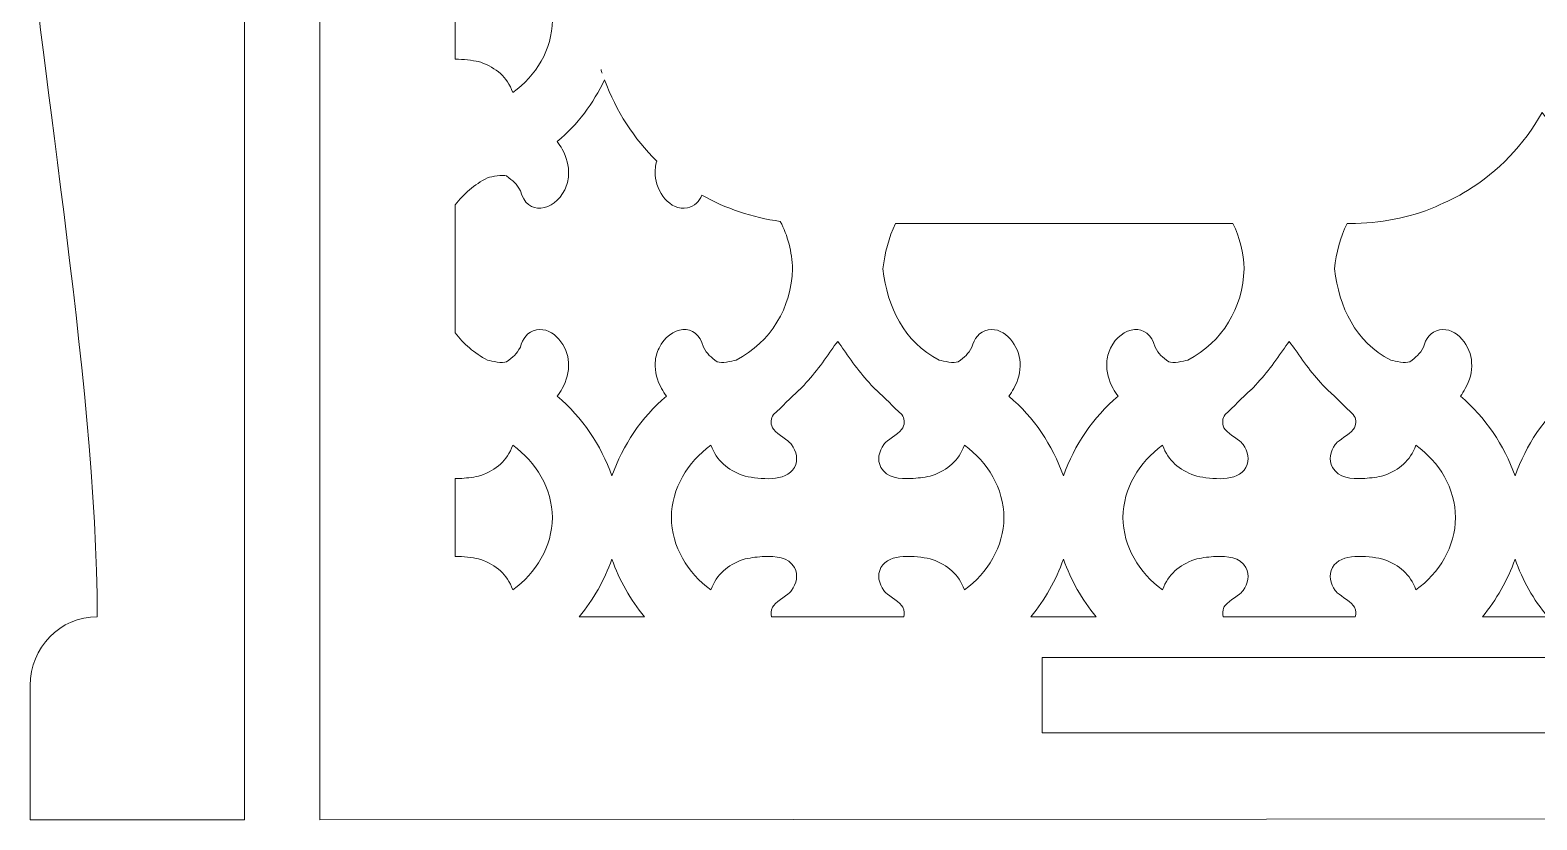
# Model space of a CAD drawing. Header units: centimetres. Extents: x -20.7 to 20.7, y -27.6 to 27.6.
# Drawn here: x -5.86 to -0.25, y -9.99 to -7.06 of the extents above; entities that cross this region are included whole.
import ezdxf

# ---------------------------------------------------------------- set-up
doc = ezdxf.new("R2010")
doc.units = ezdxf.units.CM
doc.header["$MEASUREMENT"] = 0
doc.layers.add('layer 1', color=7, linetype='Continuous')

msp = doc.modelspace()

# ---------------------------------------------------------------- linework, layer by layer
at = {"layer": 'layer 1', "lineweight": 9}
for points, knots in [([(0.18348, 4.29435), (0.18348, 4.29435), (0.83152, 4.29435), (0.83152, 4.29435), (0.83152, 4.29435), (1.03522, 4.29435), (1.20185, 4.12771), (1.20185, 3.92402), (1.20185, 3.92402), (1.20185, 3.92402), (1.20185, 3.92401), (1.20185, 3.92401), (1.20185, 3.92401), (1.20185, 3.7567), (1.08941, 3.61441), (0.93636, 3.56891), (0.93636, 3.56891), (0.93636, 3.56891), (0.95127, 3.55368), (0.95127, 3.55368), (0.95127, 3.55368), (0.95127, 3.55368), (1.11499, 3.38653), (1.11499, 3.38653), (1.11499, 3.38653), (1.11499, 3.38653), (6.86646, -2.48583), (6.86646, -2.48583), (6.86646, -2.48583), (6.86646, -2.48583), (6.86646, -2.98583), (6.86646, -2.98583), (6.86646, -2.98583), (6.86646, -3.12709), (6.75453, -3.2416), (6.61646, -3.2416), (6.61646, -3.2416), (6.61646, -4.12557), (6.86646, -5.4973), (6.86646, -5.86653), (6.86646, -5.86653), (6.86646, -5.86653), (6.86646, -6.60512), (6.86646, -6.60512), (6.86646, -6.60512), (6.86646, -6.97435), (6.61646, -8.34608), (6.61646, -9.23005), (6.61646, -9.23005), (6.75453, -9.23005), (6.86646, -9.34456), (6.86646, -9.48582), (6.86646, -9.48582), (6.86646, -9.48582), (6.86646, -9.98582), (6.86646, -9.98582), (6.86646, -9.98582), (6.86646, -9.98582), (6.61646, -9.98582), (6.61646, -9.98582), (6.61646, -9.98582), (6.61646, -9.98582), (6.3739, -9.98582), (6.3739, -9.98582), (6.3739, -9.98582), (6.3739, -9.98582), (6.06823, -9.98601), (6.06823, -9.98601), (6.06823, -9.98601), (6.06823, -9.98601), (6.06823, -5.81328), (6.06823, -5.81328), (6.06823, -5.81328), (6.06823, -5.81328), (5.78823, -5.81328), (5.78823, -5.81328), (5.78823, -5.81328), (5.78823, -5.81328), (5.78823, -9.98619), (5.78823, -9.98619), (5.78823, -9.98619), (5.78823, -9.98619), (-4.78089, -9.9929), (-4.78089, -9.9929), (-4.78089, -9.9929), (-4.78089, -9.9929), (-4.78089, -5.81328), (-4.78089, -5.81328), (-4.78089, -5.81328), (-4.78089, -5.81328), (-5.06089, -5.81328), (-5.06089, -5.81328), (-5.06089, -5.81328), (-5.06089, -5.81328), (-5.06089, -9.99308), (-5.06089, -9.99308), (-5.06089, -9.99308), (-5.06089, -9.99308), (-5.36247, -9.99327), (-5.36247, -9.99327), (-5.36247, -9.99327), (-5.36247, -9.99327), (-5.60912, -9.99327), (-5.60912, -9.99327), (-5.60912, -9.99327), (-5.60912, -9.99327), (-5.85912, -9.99327), (-5.85912, -9.99327), (-5.85912, -9.99327), (-5.85912, -9.99327), (-5.85912, -9.49327), (-5.85912, -9.49327), (-5.85912, -9.49327), (-5.85912, -9.35201), (-5.74719, -9.2375), (-5.60912, -9.2375), (-5.60912, -9.2375), (-5.60912, -8.35353), (-5.85912, -6.9818), (-5.85912, -6.61257), (-5.85912, -6.61257), (-5.85912, -6.61257), (-5.85912, -5.87398), (-5.85912, -5.87398), (-5.85912, -5.87398), (-5.85912, -5.50475), (-5.60912, -4.13302), (-5.60912, -3.24905), (-5.60912, -3.24905), (-5.74719, -3.24905), (-5.85912, -3.13454), (-5.85912, -2.99328), (-5.85912, -2.99328), (-5.85912, -2.99328), (-5.85912, -2.49328), (-5.85912, -2.49328), (-5.85912, -2.49328), (-5.85912, -2.49328), (0.03967, 3.52912), (0.03967, 3.52912), (0.03967, 3.52912), (0.03967, 3.52912), (0.07864, 3.56892), (0.07864, 3.56892), (0.07864, 3.56892), (-0.07442, 3.61442), (-0.18685, 3.75669), (-0.18685, 3.92401), (-0.18685, 3.92401), (-0.18685, 3.92401), (-0.18685, 3.92402), (-0.18685, 3.92402), (-0.18685, 3.92402), (-0.18685, 4.12771), (-0.02022, 4.29435), (0.18348, 4.29435)], [0, 0, 0, 0, 0.025, 0.025, 0.025, 0.025, 0.05, 0.05, 0.05, 0.05, 0.075, 0.075, 0.075, 0.075, 0.1, 0.1, 0.1, 0.1, 0.125, 0.125, 0.125, 0.125, 0.15, 0.15, 0.15, 0.15, 0.175, 0.175, 0.175, 0.175, 0.2, 0.2, 0.2, 0.2, 0.225, 0.225, 0.225, 0.225, 0.25, 0.25, 0.25, 0.25, 0.275, 0.275, 0.275, 0.275, 0.3, 0.3, 0.3, 0.3, 0.325, 0.325, 0.325, 0.325, 0.35, 0.35, 0.35, 0.35, 0.375, 0.375, 0.375, 0.375, 0.4, 0.4, 0.4, 0.4, 0.425, 0.425, 0.425, 0.425, 0.45, 0.45, 0.45, 0.45, 0.475, 0.475, 0.475, 0.475, 0.5, 0.5, 0.5, 0.5, 0.525, 0.525, 0.525, 0.525, 0.55, 0.55, 0.55, 0.55, 0.575, 0.575, 0.575, 0.575, 0.6, 0.6, 0.6, 0.6, 0.625, 0.625, 0.625, 0.625, 0.65, 0.65, 0.65, 0.65, 0.675, 0.675, 0.675, 0.675, 0.7, 0.7, 0.7, 0.7, 0.725, 0.725, 0.725, 0.725, 0.75, 0.75, 0.75, 0.75, 0.775, 0.775, 0.775, 0.775, 0.8, 0.8, 0.8, 0.8, 0.825, 0.825, 0.825, 0.825, 0.85, 0.85, 0.85, 0.85, 0.875, 0.875, 0.875, 0.875, 0.9, 0.9, 0.9, 0.9, 0.925, 0.925, 0.925, 0.925, 0.95, 0.95, 0.95, 0.95, 1, 1, 1, 1]), ([(-4.27706, -6.87436), (-4.27189, -6.87436), (-4.26679, -6.87422), (-4.26186, -6.874), (-4.26186, -6.874), (-4.23825, -6.87292), (-4.21367, -6.86976), (-4.19042, -6.86528), (-4.19042, -6.86528), (-4.19042, -6.86528), (-4.18627, -6.86447), (-4.18627, -6.86447), (-4.18627, -6.86447), (-4.18627, -6.86447), (-4.18231, -6.86299), (-4.18231, -6.86299), (-4.18231, -6.86299), (-4.1233, -6.84083), (-4.08539, -6.8097), (-4.06261, -6.75041), (-4.06261, -6.75041), (-3.97576, -6.81259), (-3.91649, -6.91064), (-3.91544, -7.0195), (-3.91544, -7.0195), (-3.91649, -7.1275), (-3.97575, -7.22547), (-4.0626, -7.28765), (-4.0626, -7.28765), (-4.08539, -7.22836), (-4.1233, -7.19723), (-4.1823, -7.17506), (-4.1823, -7.17506), (-4.1823, -7.17506), (-4.18628, -7.17357), (-4.18628, -7.17357), (-4.18628, -7.17357), (-4.18628, -7.17357), (-4.19045, -7.17277), (-4.19045, -7.17277), (-4.19045, -7.17277), (-4.21376, -7.16829), (-4.2458, -7.16311), (-4.27706, -7.1635), (-4.27706, -7.1635), (-4.27706, -7.1635), (-4.27706, -6.87436), (-4.27706, -6.87436)], [0, 0, 0, 0, 0.0769231, 0.0769231, 0.0769231, 0.0769231, 0.1538462, 0.1538462, 0.1538462, 0.1538462, 0.2307692, 0.2307692, 0.2307692, 0.2307692, 0.3076923, 0.3076923, 0.3076923, 0.3076923, 0.3846154, 0.3846154, 0.3846154, 0.3846154, 0.4615385, 0.4615385, 0.4615385, 0.4615385, 0.5384615, 0.5384615, 0.5384615, 0.5384615, 0.6153846, 0.6153846, 0.6153846, 0.6153846, 0.6923077, 0.6923077, 0.6923077, 0.6923077, 0.7692308, 0.7692308, 0.7692308, 0.7692308, 0.8461538, 0.8461538, 0.8461538, 0.8461538, 1, 1, 1, 1]), ([(-3.73001, -7.21603), (-3.73154, -7.21147), (-3.73302, -7.2069), (-3.73451, -7.20228), (-3.73451, -7.20228), (-3.73303, -7.2069), (-3.73154, -7.21148), (-3.73001, -7.21603)], [0, 0, 0, 0, 0.3333333, 0.3333333, 0.3333333, 0.3333333, 1, 1, 1, 1]), ([(-3.06719, -7.76709), (-3.03936, -7.82022), (-3.02375, -7.88031), (-3.02181, -7.94379), (-3.02181, -7.94379), (-3.02624, -8.08852), (-3.10164, -8.2156), (-3.23117, -8.28286), (-3.23117, -8.28286), (-3.249, -8.28772), (-3.2857, -8.29594), (-3.30219, -8.28953), (-3.30219, -8.28953), (-3.32563, -8.27106), (-3.33984, -8.26162), (-3.35333, -8.23486), (-3.35333, -8.23486), (-3.37742, -8.13825), (-3.47878, -8.15656), (-3.51868, -8.23827), (-3.51868, -8.23827), (-3.52688, -8.25508), (-3.53212, -8.27372), (-3.5325, -8.29249), (-3.5325, -8.29249), (-3.53468, -8.32717), (-3.52555, -8.35896), (-3.50894, -8.38922), (-3.50894, -8.38922), (-3.50388, -8.39842), (-3.49694, -8.40809), (-3.49075, -8.41745), (-3.49075, -8.41745), (-3.5857, -8.49721), (-3.65238, -8.5982), (-3.69402, -8.71354), (-3.69402, -8.71354), (-3.73565, -8.59821), (-3.80232, -8.49722), (-3.89727, -8.41746), (-3.89727, -8.41746), (-3.89104, -8.40802), (-3.88413, -8.39839), (-3.87909, -8.38922), (-3.87909, -8.38922), (-3.86247, -8.35895), (-3.85334, -8.32715), (-3.85553, -8.29244), (-3.85553, -8.29244), (-3.85684, -8.23411), (-3.91044, -8.15783), (-3.97481, -8.17068), (-3.97481, -8.17068), (-4.008, -8.17731), (-4.02679, -8.20417), (-4.03465, -8.23477), (-4.03465, -8.23477), (-4.04816, -8.2616), (-4.06237, -8.27104), (-4.08584, -8.28953), (-4.08584, -8.28953), (-4.10232, -8.29594), (-4.13903, -8.28772), (-4.15685, -8.28286), (-4.15685, -8.28286), (-4.20657, -8.257), (-4.24614, -8.22257), (-4.27706, -8.18208), (-4.27706, -8.18208), (-4.27706, -8.18208), (-4.27706, -7.7055), (-4.27706, -7.7055), (-4.27706, -7.7055), (-4.24614, -7.66501), (-4.20657, -7.63058), (-4.15685, -7.60472), (-4.15685, -7.60472), (-4.13903, -7.59986), (-4.10232, -7.59164), (-4.08583, -7.59803), (-4.08583, -7.59803), (-4.06241, -7.61651), (-4.04819, -7.62596), (-4.0347, -7.65271), (-4.0347, -7.65271), (-4.0106, -7.74933), (-3.90923, -7.73102), (-3.86934, -7.6493), (-3.86934, -7.6493), (-3.86114, -7.63249), (-3.8559, -7.61386), (-3.85553, -7.59509), (-3.85553, -7.59509), (-3.85335, -7.5604), (-3.86248, -7.52862), (-3.87909, -7.49836), (-3.87909, -7.49836), (-3.88415, -7.48915), (-3.89109, -7.47949), (-3.89728, -7.47012), (-3.89728, -7.47012), (-3.82096, -7.406), (-3.76292, -7.32818), (-3.72145, -7.24022), (-3.72145, -7.24022), (-3.67818, -7.35749), (-3.61131, -7.45973), (-3.5271, -7.54254), (-3.5271, -7.54254), (-3.53167, -7.5594), (-3.53365, -7.57687), (-3.5325, -7.59514), (-3.5325, -7.59514), (-3.53118, -7.65347), (-3.47758, -7.72975), (-3.41322, -7.71689), (-3.41322, -7.71689), (-3.38615, -7.71148), (-3.36865, -7.69262), (-3.35886, -7.66924), (-3.35886, -7.66924), (-3.27042, -7.71916), (-3.17189, -7.75274), (-3.06719, -7.76709)], [0, 0, 0, 0, 0.03125, 0.03125, 0.03125, 0.03125, 0.0625, 0.0625, 0.0625, 0.0625, 0.09375, 0.09375, 0.09375, 0.09375, 0.125, 0.125, 0.125, 0.125, 0.15625, 0.15625, 0.15625, 0.15625, 0.1875, 0.1875, 0.1875, 0.1875, 0.21875, 0.21875, 0.21875, 0.21875, 0.25, 0.25, 0.25, 0.25, 0.28125, 0.28125, 0.28125, 0.28125, 0.3125, 0.3125, 0.3125, 0.3125, 0.34375, 0.34375, 0.34375, 0.34375, 0.375, 0.375, 0.375, 0.375, 0.40625, 0.40625, 0.40625, 0.40625, 0.4375, 0.4375, 0.4375, 0.4375, 0.46875, 0.46875, 0.46875, 0.46875, 0.5, 0.5, 0.5, 0.5, 0.53125, 0.53125, 0.53125, 0.53125, 0.5625, 0.5625, 0.5625, 0.5625, 0.59375, 0.59375, 0.59375, 0.59375, 0.625, 0.625, 0.625, 0.625, 0.65625, 0.65625, 0.65625, 0.65625, 0.6875, 0.6875, 0.6875, 0.6875, 0.71875, 0.71875, 0.71875, 0.71875, 0.75, 0.75, 0.75, 0.75, 0.78125, 0.78125, 0.78125, 0.78125, 0.8125, 0.8125, 0.8125, 0.8125, 0.84375, 0.84375, 0.84375, 0.84375, 0.875, 0.875, 0.875, 0.875, 0.90625, 0.90625, 0.90625, 0.90625, 0.9375, 0.9375, 0.9375, 0.9375, 1, 1, 1, 1]), ([(-0.23187, -7.36233), (-0.20232, -7.40148), (-0.16829, -7.43756), (-0.12955, -7.47011), (-0.12955, -7.47011), (-0.13577, -7.47955), (-0.14268, -7.48918), (-0.14772, -7.49836), (-0.14772, -7.49836), (-0.16434, -7.52863), (-0.17347, -7.56043), (-0.17129, -7.59513), (-0.17129, -7.59513), (-0.16998, -7.65347), (-0.11638, -7.72974), (-0.05201, -7.71689), (-0.05201, -7.71689), (-0.01882, -7.71027), (-0.00002, -7.68341), (0.00784, -7.6528), (0.00784, -7.6528), (0.02135, -7.62598), (0.03555, -7.61653), (0.05901, -7.59804), (0.05901, -7.59804), (0.07551, -7.59164), (0.11222, -7.59986), (0.13005, -7.60472), (0.13005, -7.60472), (0.25958, -7.67199), (0.33497, -7.79906), (0.33941, -7.94379), (0.33941, -7.94379), (0.33497, -8.08852), (0.25958, -8.21559), (0.13005, -8.28286), (0.13005, -8.28286), (0.11222, -8.28772), (0.07551, -8.29594), (0.05902, -8.28953), (0.05902, -8.28953), (0.03558, -8.27105), (0.02138, -8.26162), (0.00789, -8.23486), (0.00789, -8.23486), (-0.01621, -8.13825), (-0.11757, -8.15657), (-0.15747, -8.23827), (-0.15747, -8.23827), (-0.16567, -8.25508), (-0.17091, -8.27372), (-0.17129, -8.29249), (-0.17129, -8.29249), (-0.17346, -8.32717), (-0.16434, -8.35896), (-0.14772, -8.38921), (-0.14772, -8.38921), (-0.14266, -8.39842), (-0.13573, -8.40808), (-0.12954, -8.41745), (-0.12954, -8.41745), (-0.22448, -8.49721), (-0.29116, -8.5982), (-0.3328, -8.71353), (-0.3328, -8.71353), (-0.37443, -8.5982), (-0.44111, -8.49722), (-0.53605, -8.41746), (-0.53605, -8.41746), (-0.52983, -8.40802), (-0.52292, -8.3984), (-0.51788, -8.38921), (-0.51788, -8.38921), (-0.50125, -8.35894), (-0.49213, -8.32714), (-0.49431, -8.29245), (-0.49431, -8.29245), (-0.49562, -8.23411), (-0.54923, -8.15783), (-0.6136, -8.17068), (-0.6136, -8.17068), (-0.64679, -8.17731), (-0.66558, -8.20417), (-0.67344, -8.23477), (-0.67344, -8.23477), (-0.68695, -8.2616), (-0.70115, -8.27103), (-0.72463, -8.28953), (-0.72463, -8.28953), (-0.74111, -8.29594), (-0.77782, -8.28772), (-0.79564, -8.28286), (-0.79564, -8.28286), (-0.92721, -8.21442), (-0.98782, -8.08604), (-1.00469, -7.94379), (-1.00469, -7.94379), (-0.99759, -7.88392), (-0.98273, -7.82651), (-0.95811, -7.77499), (-0.95811, -7.77499), (-0.95811, -7.77499), (-0.94803, -7.77501), (-0.94803, -7.77501), (-0.94803, -7.77501), (-0.83488, -7.77528), (-0.72685, -7.75354), (-0.62835, -7.71308), (-0.62835, -7.71308), (-0.58824, -7.69312), (-0.54816, -7.67615), (-0.5098, -7.65257), (-0.5098, -7.65257), (-0.3956, -7.58181), (-0.2999, -7.4829), (-0.23187, -7.36233)], [0, 0, 0, 0, 0.0333333, 0.0333333, 0.0333333, 0.0333333, 0.0666667, 0.0666667, 0.0666667, 0.0666667, 0.1, 0.1, 0.1, 0.1, 0.1333333, 0.1333333, 0.1333333, 0.1333333, 0.1666667, 0.1666667, 0.1666667, 0.1666667, 0.2, 0.2, 0.2, 0.2, 0.2333333, 0.2333333, 0.2333333, 0.2333333, 0.2666667, 0.2666667, 0.2666667, 0.2666667, 0.3, 0.3, 0.3, 0.3, 0.3333333, 0.3333333, 0.3333333, 0.3333333, 0.3666667, 0.3666667, 0.3666667, 0.3666667, 0.4, 0.4, 0.4, 0.4, 0.4333333, 0.4333333, 0.4333333, 0.4333333, 0.4666667, 0.4666667, 0.4666667, 0.4666667, 0.5, 0.5, 0.5, 0.5, 0.5333333, 0.5333333, 0.5333333, 0.5333333, 0.5666667, 0.5666667, 0.5666667, 0.5666667, 0.6, 0.6, 0.6, 0.6, 0.6333333, 0.6333333, 0.6333333, 0.6333333, 0.6666667, 0.6666667, 0.6666667, 0.6666667, 0.7, 0.7, 0.7, 0.7, 0.7333333, 0.7333333, 0.7333333, 0.7333333, 0.7666667, 0.7666667, 0.7666667, 0.7666667, 0.8, 0.8, 0.8, 0.8, 0.8333333, 0.8333333, 0.8333333, 0.8333333, 0.8666667, 0.8666667, 0.8666667, 0.8666667, 0.9, 0.9, 0.9, 0.9, 0.9333333, 0.9333333, 0.9333333, 0.9333333, 1, 1, 1, 1]), ([(-1.38269, -7.77474), (-1.35729, -7.82597), (-1.34305, -7.88333), (-1.3412, -7.94379), (-1.3412, -7.94379), (-1.34563, -8.08852), (-1.42103, -8.2156), (-1.55056, -8.28286), (-1.55056, -8.28286), (-1.56839, -8.28772), (-1.60509, -8.29594), (-1.62159, -8.28953), (-1.62159, -8.28953), (-1.64503, -8.27105), (-1.65923, -8.26162), (-1.67272, -8.23486), (-1.67272, -8.23486), (-1.69682, -8.13825), (-1.79818, -8.15657), (-1.83808, -8.23827), (-1.83808, -8.23827), (-1.84628, -8.25508), (-1.85152, -8.27372), (-1.8519, -8.29249), (-1.8519, -8.29249), (-1.85407, -8.32718), (-1.84494, -8.35896), (-1.82832, -8.38922), (-1.82832, -8.38922), (-1.82327, -8.39842), (-1.81633, -8.40808), (-1.81014, -8.41744), (-1.81014, -8.41744), (-1.90509, -8.49721), (-1.97177, -8.5982), (-2.01341, -8.71354), (-2.01341, -8.71354), (-2.05504, -8.59821), (-2.12171, -8.49722), (-2.21665, -8.41747), (-2.21665, -8.41747), (-2.21043, -8.40803), (-2.20352, -8.3984), (-2.19848, -8.38921), (-2.19848, -8.38921), (-2.18186, -8.35894), (-2.17273, -8.32714), (-2.17492, -8.29244), (-2.17492, -8.29244), (-2.17624, -8.23411), (-2.22983, -8.15784), (-2.2942, -8.17068), (-2.2942, -8.17068), (-2.32739, -8.17731), (-2.34618, -8.20417), (-2.35404, -8.23477), (-2.35404, -8.23477), (-2.36755, -8.2616), (-2.38177, -8.27104), (-2.40524, -8.28953), (-2.40524, -8.28953), (-2.42172, -8.29594), (-2.45842, -8.28772), (-2.47624, -8.28286), (-2.47624, -8.28286), (-2.60782, -8.21442), (-2.66841, -8.08604), (-2.6853, -7.94379), (-2.6853, -7.94379), (-2.67818, -7.88382), (-2.66329, -7.82631), (-2.63859, -7.77472), (-2.63859, -7.77472), (-2.40853, -7.7747), (-2.17847, -7.77501), (-1.94842, -7.77501), (-1.94842, -7.77501), (-1.75982, -7.77501), (-1.57125, -7.7748), (-1.38269, -7.77474)], [0, 0, 0, 0, 0.047619, 0.047619, 0.047619, 0.047619, 0.0952381, 0.0952381, 0.0952381, 0.0952381, 0.1428571, 0.1428571, 0.1428571, 0.1428571, 0.1904762, 0.1904762, 0.1904762, 0.1904762, 0.2380952, 0.2380952, 0.2380952, 0.2380952, 0.2857143, 0.2857143, 0.2857143, 0.2857143, 0.3333333, 0.3333333, 0.3333333, 0.3333333, 0.3809524, 0.3809524, 0.3809524, 0.3809524, 0.4285714, 0.4285714, 0.4285714, 0.4285714, 0.4761905, 0.4761905, 0.4761905, 0.4761905, 0.5238095, 0.5238095, 0.5238095, 0.5238095, 0.5714286, 0.5714286, 0.5714286, 0.5714286, 0.6190476, 0.6190476, 0.6190476, 0.6190476, 0.6666667, 0.6666667, 0.6666667, 0.6666667, 0.7142857, 0.7142857, 0.7142857, 0.7142857, 0.7619048, 0.7619048, 0.7619048, 0.7619048, 0.8095238, 0.8095238, 0.8095238, 0.8095238, 0.8571429, 0.8571429, 0.8571429, 0.8571429, 0.9047619, 0.9047619, 0.9047619, 0.9047619, 1, 1, 1, 1]), ([(-3.09943, -9.2375), (-3.10307, -9.22638), (-3.10205, -9.21527), (-3.09657, -9.20212), (-3.09657, -9.20212), (-3.08713, -9.18465), (-3.04828, -9.16243), (-3.0326, -9.14818), (-3.0326, -9.14818), (-3.0326, -9.14818), (-3.02838, -9.14435), (-3.02838, -9.14435), (-3.02838, -9.14435), (-3.02838, -9.14435), (-3.02514, -9.13966), (-3.02514, -9.13966), (-3.02514, -9.13966), (-3.00759, -9.11435), (-2.99903, -9.08349), (-3.01483, -9.05483), (-3.01483, -9.05483), (-3.03648, -9.01554), (-3.08642, -9.01177), (-3.12616, -9.01358), (-3.12616, -9.01358), (-3.14977, -9.01466), (-3.17433, -9.01782), (-3.19758, -9.02229), (-3.19758, -9.02229), (-3.19758, -9.02229), (-3.20175, -9.02309), (-3.20175, -9.02309), (-3.20175, -9.02309), (-3.20175, -9.02309), (-3.20572, -9.02458), (-3.20572, -9.02458), (-3.20572, -9.02458), (-3.26473, -9.04674), (-3.30263, -9.07787), (-3.32542, -9.13716), (-3.32542, -9.13716), (-3.41227, -9.07497), (-3.47153, -8.97694), (-3.47258, -8.86807), (-3.47258, -8.86807), (-3.47153, -8.76007), (-3.41228, -8.6621), (-3.32542, -8.59994), (-3.32542, -8.59994), (-3.30263, -8.65922), (-3.26473, -8.69036), (-3.20571, -8.71251), (-3.20571, -8.71251), (-3.20571, -8.71251), (-3.20173, -8.71401), (-3.20173, -8.71401), (-3.20173, -8.71401), (-3.20173, -8.71401), (-3.19755, -8.71481), (-3.19755, -8.71481), (-3.19755, -8.71481), (-3.14443, -8.72499), (-3.04602, -8.73885), (-3.01483, -8.68226), (-3.01483, -8.68226), (-2.99903, -8.6536), (-3.00759, -8.62274), (-3.02514, -8.59743), (-3.02514, -8.59743), (-3.02514, -8.59743), (-3.02838, -8.59274), (-3.02838, -8.59274), (-3.02838, -8.59274), (-3.02838, -8.59274), (-3.0326, -8.58891), (-3.0326, -8.58891), (-3.0326, -8.58891), (-3.04828, -8.57466), (-3.08713, -8.55244), (-3.09657, -8.53497), (-3.09657, -8.53497), (-3.10442, -8.51615), (-3.10312, -8.5015), (-3.09208, -8.48502), (-3.09208, -8.48502), (-3.05973, -8.45587), (-3.03038, -8.42402), (-2.9978, -8.39518), (-2.9978, -8.39518), (-2.9978, -8.39518), (-2.99668, -8.39419), (-2.99668, -8.39419), (-2.99668, -8.39419), (-2.99668, -8.39419), (-2.99562, -8.39313), (-2.99562, -8.39313), (-2.99562, -8.39313), (-2.94947, -8.34707), (-2.91252, -8.29743), (-2.87571, -8.24395), (-2.87571, -8.24395), (-2.87179, -8.23827), (-2.86191, -8.22376), (-2.85371, -8.21409), (-2.85371, -8.21409), (-2.84551, -8.22376), (-2.83564, -8.23827), (-2.83173, -8.24395), (-2.83173, -8.24395), (-2.79492, -8.29743), (-2.75796, -8.34707), (-2.71181, -8.39313), (-2.71181, -8.39313), (-2.71181, -8.39313), (-2.71075, -8.39419), (-2.71075, -8.39419), (-2.71075, -8.39419), (-2.71075, -8.39419), (-2.70963, -8.39518), (-2.70963, -8.39518), (-2.70963, -8.39518), (-2.67705, -8.42402), (-2.64769, -8.45586), (-2.61534, -8.48501), (-2.61534, -8.48501), (-2.60431, -8.50149), (-2.603, -8.51615), (-2.61085, -8.53497), (-2.61085, -8.53497), (-2.62029, -8.55244), (-2.65914, -8.57466), (-2.67482, -8.5889), (-2.67482, -8.5889), (-2.67482, -8.5889), (-2.67904, -8.59274), (-2.67904, -8.59274), (-2.67904, -8.59274), (-2.67904, -8.59274), (-2.68229, -8.59743), (-2.68229, -8.59743), (-2.68229, -8.59743), (-2.69984, -8.62274), (-2.7084, -8.6536), (-2.6926, -8.68226), (-2.6926, -8.68226), (-2.67095, -8.72155), (-2.62101, -8.72531), (-2.58127, -8.72351), (-2.58127, -8.72351), (-2.55765, -8.72243), (-2.53313, -8.71927), (-2.50987, -8.7148), (-2.50987, -8.7148), (-2.50987, -8.7148), (-2.5057, -8.714), (-2.5057, -8.714), (-2.5057, -8.714), (-2.5057, -8.714), (-2.50172, -8.71251), (-2.50172, -8.71251), (-2.50172, -8.71251), (-2.4427, -8.69036), (-2.40479, -8.65922), (-2.382, -8.59993), (-2.382, -8.59993), (-2.29514, -8.66211), (-2.23588, -8.76016), (-2.23483, -8.86903), (-2.23483, -8.86903), (-2.23588, -8.97703), (-2.29514, -9.07499), (-2.382, -9.13716), (-2.382, -9.13716), (-2.40479, -9.07787), (-2.4427, -9.04674), (-2.50172, -9.02458), (-2.50172, -9.02458), (-2.50172, -9.02458), (-2.50568, -9.02309), (-2.50568, -9.02309), (-2.50568, -9.02309), (-2.50568, -9.02309), (-2.50984, -9.02229), (-2.50984, -9.02229), (-2.50984, -9.02229), (-2.56296, -9.01207), (-2.66142, -8.99826), (-2.6926, -9.05483), (-2.6926, -9.05483), (-2.7084, -9.08349), (-2.69984, -9.11435), (-2.68229, -9.13966), (-2.68229, -9.13966), (-2.68229, -9.13966), (-2.67904, -9.14435), (-2.67904, -9.14435), (-2.67904, -9.14435), (-2.67904, -9.14435), (-2.67482, -9.14819), (-2.67482, -9.14819), (-2.67482, -9.14819), (-2.65914, -9.16243), (-2.62029, -9.18465), (-2.61085, -9.20212), (-2.61085, -9.20212), (-2.60537, -9.21527), (-2.60435, -9.22638), (-2.608, -9.2375), (-2.608, -9.2375), (-2.608, -9.2375), (-3.09943, -9.2375), (-3.09943, -9.2375)], [0, 0, 0, 0, 0.0185185, 0.0185185, 0.0185185, 0.0185185, 0.037037, 0.037037, 0.037037, 0.037037, 0.0555556, 0.0555556, 0.0555556, 0.0555556, 0.0740741, 0.0740741, 0.0740741, 0.0740741, 0.0925926, 0.0925926, 0.0925926, 0.0925926, 0.1111111, 0.1111111, 0.1111111, 0.1111111, 0.1296296, 0.1296296, 0.1296296, 0.1296296, 0.1481481, 0.1481481, 0.1481481, 0.1481481, 0.1666667, 0.1666667, 0.1666667, 0.1666667, 0.1851852, 0.1851852, 0.1851852, 0.1851852, 0.2037037, 0.2037037, 0.2037037, 0.2037037, 0.2222222, 0.2222222, 0.2222222, 0.2222222, 0.2407407, 0.2407407, 0.2407407, 0.2407407, 0.2592593, 0.2592593, 0.2592593, 0.2592593, 0.2777778, 0.2777778, 0.2777778, 0.2777778, 0.2962963, 0.2962963, 0.2962963, 0.2962963, 0.3148148, 0.3148148, 0.3148148, 0.3148148, 0.3333333, 0.3333333, 0.3333333, 0.3333333, 0.3518519, 0.3518519, 0.3518519, 0.3518519, 0.3703704, 0.3703704, 0.3703704, 0.3703704, 0.3888889, 0.3888889, 0.3888889, 0.3888889, 0.4074074, 0.4074074, 0.4074074, 0.4074074, 0.4259259, 0.4259259, 0.4259259, 0.4259259, 0.4444444, 0.4444444, 0.4444444, 0.4444444, 0.462963, 0.462963, 0.462963, 0.462963, 0.4814815, 0.4814815, 0.4814815, 0.4814815, 0.5, 0.5, 0.5, 0.5, 0.5185185, 0.5185185, 0.5185185, 0.5185185, 0.537037, 0.537037, 0.537037, 0.537037, 0.5555556, 0.5555556, 0.5555556, 0.5555556, 0.5740741, 0.5740741, 0.5740741, 0.5740741, 0.5925926, 0.5925926, 0.5925926, 0.5925926, 0.6111111, 0.6111111, 0.6111111, 0.6111111, 0.6296296, 0.6296296, 0.6296296, 0.6296296, 0.6481481, 0.6481481, 0.6481481, 0.6481481, 0.6666667, 0.6666667, 0.6666667, 0.6666667, 0.6851852, 0.6851852, 0.6851852, 0.6851852, 0.7037037, 0.7037037, 0.7037037, 0.7037037, 0.7222222, 0.7222222, 0.7222222, 0.7222222, 0.7407407, 0.7407407, 0.7407407, 0.7407407, 0.7592593, 0.7592593, 0.7592593, 0.7592593, 0.7777778, 0.7777778, 0.7777778, 0.7777778, 0.7962963, 0.7962963, 0.7962963, 0.7962963, 0.8148148, 0.8148148, 0.8148148, 0.8148148, 0.8333333, 0.8333333, 0.8333333, 0.8333333, 0.8518519, 0.8518519, 0.8518519, 0.8518519, 0.8703704, 0.8703704, 0.8703704, 0.8703704, 0.8888889, 0.8888889, 0.8888889, 0.8888889, 0.9074074, 0.9074074, 0.9074074, 0.9074074, 0.9259259, 0.9259259, 0.9259259, 0.9259259, 0.9444444, 0.9444444, 0.9444444, 0.9444444, 0.962963, 0.962963, 0.962963, 0.962963, 1, 1, 1, 1]), ([(-1.41882, -9.2375), (-1.42246, -9.22638), (-1.42145, -9.21527), (-1.41597, -9.20212), (-1.41597, -9.20212), (-1.40651, -9.18464), (-1.36768, -9.16244), (-1.352, -9.14819), (-1.352, -9.14819), (-1.352, -9.14819), (-1.34778, -9.14435), (-1.34778, -9.14435), (-1.34778, -9.14435), (-1.34778, -9.14435), (-1.34453, -9.13966), (-1.34453, -9.13966), (-1.34453, -9.13966), (-1.32698, -9.11435), (-1.31842, -9.08349), (-1.33422, -9.05483), (-1.33422, -9.05483), (-1.35587, -9.01554), (-1.40581, -9.01177), (-1.44555, -9.01358), (-1.44555, -9.01358), (-1.46916, -9.01465), (-1.49373, -9.01782), (-1.51698, -9.02229), (-1.51698, -9.02229), (-1.51698, -9.02229), (-1.52114, -9.02309), (-1.52114, -9.02309), (-1.52114, -9.02309), (-1.52114, -9.02309), (-1.52511, -9.02458), (-1.52511, -9.02458), (-1.52511, -9.02458), (-1.58412, -9.04674), (-1.62204, -9.07787), (-1.64481, -9.13716), (-1.64481, -9.13716), (-1.73167, -9.07498), (-1.79092, -8.97694), (-1.79197, -8.86807), (-1.79197, -8.86807), (-1.79092, -8.76006), (-1.73168, -8.6621), (-1.64481, -8.59994), (-1.64481, -8.59994), (-1.62203, -8.65922), (-1.58411, -8.69036), (-1.5251, -8.71251), (-1.5251, -8.71251), (-1.5251, -8.71251), (-1.52112, -8.714), (-1.52112, -8.714), (-1.52112, -8.714), (-1.52112, -8.714), (-1.51695, -8.7148), (-1.51695, -8.7148), (-1.51695, -8.7148), (-1.46382, -8.725), (-1.3654, -8.73884), (-1.33422, -8.68226), (-1.33422, -8.68226), (-1.31842, -8.6536), (-1.32698, -8.62274), (-1.34453, -8.59743), (-1.34453, -8.59743), (-1.34453, -8.59743), (-1.34778, -8.59274), (-1.34778, -8.59274), (-1.34778, -8.59274), (-1.34778, -8.59274), (-1.352, -8.5889), (-1.352, -8.5889), (-1.352, -8.5889), (-1.36768, -8.57465), (-1.40651, -8.55245), (-1.41597, -8.53497), (-1.41597, -8.53497), (-1.42381, -8.51615), (-1.42251, -8.5015), (-1.41147, -8.48502), (-1.41147, -8.48502), (-1.37912, -8.45587), (-1.34977, -8.42402), (-1.31719, -8.39518), (-1.31719, -8.39518), (-1.31719, -8.39518), (-1.31607, -8.39419), (-1.31607, -8.39419), (-1.31607, -8.39419), (-1.31607, -8.39419), (-1.31501, -8.39313), (-1.31501, -8.39313), (-1.31501, -8.39313), (-1.26886, -8.34707), (-1.2319, -8.29743), (-1.19509, -8.24395), (-1.19509, -8.24395), (-1.19118, -8.23826), (-1.18131, -8.22377), (-1.17311, -8.21409), (-1.17311, -8.21409), (-1.16491, -8.22377), (-1.15503, -8.23827), (-1.15111, -8.24396), (-1.15111, -8.24396), (-1.11429, -8.29743), (-1.07735, -8.34707), (-1.0312, -8.39313), (-1.0312, -8.39313), (-1.0312, -8.39313), (-1.03014, -8.39419), (-1.03014, -8.39419), (-1.03014, -8.39419), (-1.03014, -8.39419), (-1.02902, -8.39518), (-1.02902, -8.39518), (-1.02902, -8.39518), (-0.99644, -8.42402), (-0.96709, -8.45587), (-0.93474, -8.48502), (-0.93474, -8.48502), (-0.9237, -8.5015), (-0.92239, -8.51615), (-0.93024, -8.53497), (-0.93024, -8.53497), (-0.93968, -8.55244), (-0.97853, -8.57466), (-0.99421, -8.5889), (-0.99421, -8.5889), (-0.99421, -8.5889), (-0.99843, -8.59274), (-0.99843, -8.59274), (-0.99843, -8.59274), (-0.99843, -8.59274), (-1.00168, -8.59743), (-1.00168, -8.59743), (-1.00168, -8.59743), (-1.01923, -8.62274), (-1.02779, -8.6536), (-1.01199, -8.68226), (-1.01199, -8.68226), (-0.99034, -8.72155), (-0.9404, -8.72531), (-0.90066, -8.72351), (-0.90066, -8.72351), (-0.87704, -8.72243), (-0.85252, -8.71927), (-0.82926, -8.7148), (-0.82926, -8.7148), (-0.82926, -8.7148), (-0.82509, -8.714), (-0.82509, -8.714), (-0.82509, -8.714), (-0.82509, -8.714), (-0.82111, -8.71251), (-0.82111, -8.71251), (-0.82111, -8.71251), (-0.76209, -8.69036), (-0.72418, -8.65922), (-0.7014, -8.59993), (-0.7014, -8.59993), (-0.61453, -8.66211), (-0.55529, -8.76016), (-0.55424, -8.86903), (-0.55424, -8.86903), (-0.55529, -8.97703), (-0.61454, -9.07499), (-0.7014, -9.13716), (-0.7014, -9.13716), (-0.72418, -9.07788), (-0.76209, -9.04674), (-0.8211, -9.02458), (-0.8211, -9.02458), (-0.8211, -9.02458), (-0.82507, -9.02309), (-0.82507, -9.02309), (-0.82507, -9.02309), (-0.82507, -9.02309), (-0.82923, -9.02229), (-0.82923, -9.02229), (-0.82923, -9.02229), (-0.88235, -9.01207), (-0.98081, -8.99826), (-1.01199, -9.05483), (-1.01199, -9.05483), (-1.02779, -9.08349), (-1.01923, -9.11435), (-1.00168, -9.13966), (-1.00168, -9.13966), (-1.00168, -9.13966), (-0.99843, -9.14435), (-0.99843, -9.14435), (-0.99843, -9.14435), (-0.99843, -9.14435), (-0.99421, -9.14819), (-0.99421, -9.14819), (-0.99421, -9.14819), (-0.97853, -9.16243), (-0.93968, -9.18465), (-0.93024, -9.20212), (-0.93024, -9.20212), (-0.92476, -9.21527), (-0.92374, -9.22638), (-0.92739, -9.2375), (-0.92739, -9.2375), (-0.92739, -9.2375), (-1.41882, -9.2375), (-1.41882, -9.2375)], [0, 0, 0, 0, 0.0185185, 0.0185185, 0.0185185, 0.0185185, 0.037037, 0.037037, 0.037037, 0.037037, 0.0555556, 0.0555556, 0.0555556, 0.0555556, 0.0740741, 0.0740741, 0.0740741, 0.0740741, 0.0925926, 0.0925926, 0.0925926, 0.0925926, 0.1111111, 0.1111111, 0.1111111, 0.1111111, 0.1296296, 0.1296296, 0.1296296, 0.1296296, 0.1481481, 0.1481481, 0.1481481, 0.1481481, 0.1666667, 0.1666667, 0.1666667, 0.1666667, 0.1851852, 0.1851852, 0.1851852, 0.1851852, 0.2037037, 0.2037037, 0.2037037, 0.2037037, 0.2222222, 0.2222222, 0.2222222, 0.2222222, 0.2407407, 0.2407407, 0.2407407, 0.2407407, 0.2592593, 0.2592593, 0.2592593, 0.2592593, 0.2777778, 0.2777778, 0.2777778, 0.2777778, 0.2962963, 0.2962963, 0.2962963, 0.2962963, 0.3148148, 0.3148148, 0.3148148, 0.3148148, 0.3333333, 0.3333333, 0.3333333, 0.3333333, 0.3518519, 0.3518519, 0.3518519, 0.3518519, 0.3703704, 0.3703704, 0.3703704, 0.3703704, 0.3888889, 0.3888889, 0.3888889, 0.3888889, 0.4074074, 0.4074074, 0.4074074, 0.4074074, 0.4259259, 0.4259259, 0.4259259, 0.4259259, 0.4444444, 0.4444444, 0.4444444, 0.4444444, 0.462963, 0.462963, 0.462963, 0.462963, 0.4814815, 0.4814815, 0.4814815, 0.4814815, 0.5, 0.5, 0.5, 0.5, 0.5185185, 0.5185185, 0.5185185, 0.5185185, 0.537037, 0.537037, 0.537037, 0.537037, 0.5555556, 0.5555556, 0.5555556, 0.5555556, 0.5740741, 0.5740741, 0.5740741, 0.5740741, 0.5925926, 0.5925926, 0.5925926, 0.5925926, 0.6111111, 0.6111111, 0.6111111, 0.6111111, 0.6296296, 0.6296296, 0.6296296, 0.6296296, 0.6481481, 0.6481481, 0.6481481, 0.6481481, 0.6666667, 0.6666667, 0.6666667, 0.6666667, 0.6851852, 0.6851852, 0.6851852, 0.6851852, 0.7037037, 0.7037037, 0.7037037, 0.7037037, 0.7222222, 0.7222222, 0.7222222, 0.7222222, 0.7407407, 0.7407407, 0.7407407, 0.7407407, 0.7592593, 0.7592593, 0.7592593, 0.7592593, 0.7777778, 0.7777778, 0.7777778, 0.7777778, 0.7962963, 0.7962963, 0.7962963, 0.7962963, 0.8148148, 0.8148148, 0.8148148, 0.8148148, 0.8333333, 0.8333333, 0.8333333, 0.8333333, 0.8518519, 0.8518519, 0.8518519, 0.8518519, 0.8703704, 0.8703704, 0.8703704, 0.8703704, 0.8888889, 0.8888889, 0.8888889, 0.8888889, 0.9074074, 0.9074074, 0.9074074, 0.9074074, 0.9259259, 0.9259259, 0.9259259, 0.9259259, 0.9444444, 0.9444444, 0.9444444, 0.9444444, 0.962963, 0.962963, 0.962963, 0.962963, 1, 1, 1, 1]), ([(-4.27706, -8.72387), (-4.27189, -8.72387), (-4.26679, -8.72373), (-4.26186, -8.72351), (-4.26186, -8.72351), (-4.23825, -8.72243), (-4.21373, -8.71926), (-4.19048, -8.71481), (-4.19048, -8.71481), (-4.19048, -8.71481), (-4.1863, -8.71401), (-4.1863, -8.71401), (-4.1863, -8.71401), (-4.1863, -8.71401), (-4.18232, -8.71251), (-4.18232, -8.71251), (-4.18232, -8.71251), (-4.1233, -8.69036), (-4.0854, -8.65922), (-4.06261, -8.59993), (-4.06261, -8.59993), (-3.97575, -8.66211), (-3.91649, -8.76016), (-3.91544, -8.86903), (-3.91544, -8.86903), (-3.91649, -8.97703), (-3.97575, -9.07499), (-4.06261, -9.13716), (-4.06261, -9.13716), (-4.08539, -9.07788), (-4.1233, -9.04674), (-4.18231, -9.02458), (-4.18231, -9.02458), (-4.18231, -9.02458), (-4.18628, -9.02309), (-4.18628, -9.02309), (-4.18628, -9.02309), (-4.18628, -9.02309), (-4.19045, -9.02229), (-4.19045, -9.02229), (-4.19045, -9.02229), (-4.21376, -9.01781), (-4.2458, -9.01263), (-4.27706, -9.01302), (-4.27706, -9.01302), (-4.27706, -9.01302), (-4.27706, -8.72387), (-4.27706, -8.72387)], [0, 0, 0, 0, 0.0769231, 0.0769231, 0.0769231, 0.0769231, 0.1538462, 0.1538462, 0.1538462, 0.1538462, 0.2307692, 0.2307692, 0.2307692, 0.2307692, 0.3076923, 0.3076923, 0.3076923, 0.3076923, 0.3846154, 0.3846154, 0.3846154, 0.3846154, 0.4615385, 0.4615385, 0.4615385, 0.4615385, 0.5384615, 0.5384615, 0.5384615, 0.5384615, 0.6153846, 0.6153846, 0.6153846, 0.6153846, 0.6923077, 0.6923077, 0.6923077, 0.6923077, 0.7692308, 0.7692308, 0.7692308, 0.7692308, 0.8461538, 0.8461538, 0.8461538, 0.8461538, 1, 1, 1, 1]), ([(-3.81533, -9.2375), (-3.76249, -9.17427), (-3.72241, -9.10221), (-3.69402, -9.02354), (-3.69402, -9.02354), (-3.66562, -9.10221), (-3.62555, -9.17427), (-3.57271, -9.2375), (-3.57271, -9.2375), (-3.57271, -9.2375), (-3.81533, -9.2375), (-3.81533, -9.2375)], [0, 0, 0, 0, 0.25, 0.25, 0.25, 0.25, 0.5, 0.5, 0.5, 0.5, 1, 1, 1, 1]), ([(-2.13472, -9.2375), (-2.08189, -9.17427), (-2.0418, -9.10221), (-2.01341, -9.02354), (-2.01341, -9.02354), (-1.98501, -9.10221), (-1.94494, -9.17427), (-1.89211, -9.2375), (-1.89211, -9.2375), (-1.89211, -9.2375), (-2.13472, -9.2375), (-2.13472, -9.2375)], [0, 0, 0, 0, 0.25, 0.25, 0.25, 0.25, 0.5, 0.5, 0.5, 0.5, 1, 1, 1, 1]), ([(-0.45412, -9.2375), (-0.40128, -9.17427), (-0.3612, -9.10221), (-0.3328, -9.02355), (-0.3328, -9.02355), (-0.3044, -9.10221), (-0.26433, -9.17427), (-0.2115, -9.2375), (-0.2115, -9.2375), (-0.2115, -9.2375), (-0.45412, -9.2375), (-0.45412, -9.2375)], [0, 0, 0, 0, 0.25, 0.25, 0.25, 0.25, 0.5, 0.5, 0.5, 0.5, 1, 1, 1, 1]), ([(-2.09209, -9.38943), (-2.09209, -9.38943), (3.09932, -9.38943), (3.09932, -9.38943), (3.09932, -9.38943), (3.09932, -9.38943), (3.09932, -9.66943), (3.09932, -9.66943), (3.09932, -9.66943), (3.09932, -9.66943), (-2.09209, -9.66943), (-2.09209, -9.66943), (-2.09209, -9.66943), (-2.09209, -9.66943), (-2.09209, -9.38943), (-2.09209, -9.38943)], [0, 0, 0, 0, 0.2, 0.2, 0.2, 0.2, 0.4, 0.4, 0.4, 0.4, 0.6, 0.6, 0.6, 0.6, 1, 1, 1, 1])]:
    msp.add_open_spline(points, degree=3, knots=knots, dxfattribs=at)

doc.saveas('drawing.dxf')
